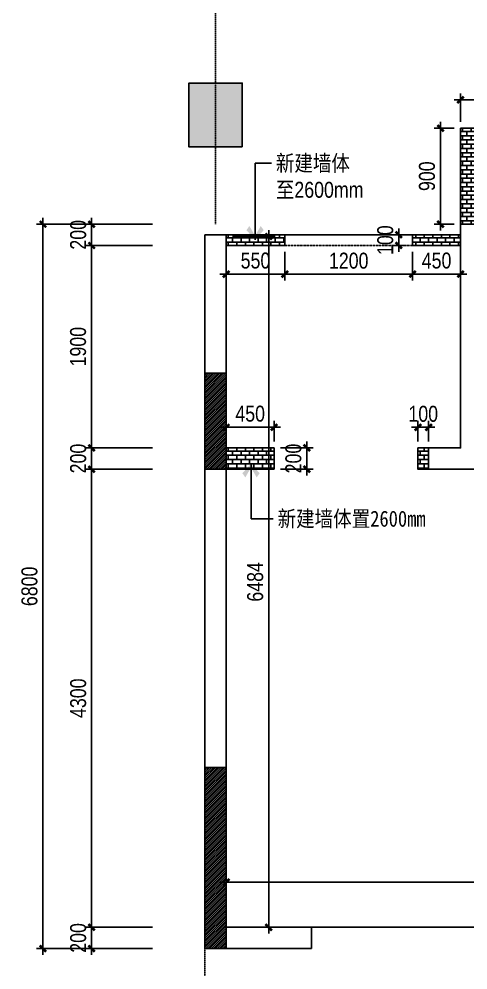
# Model space of a CAD drawing. Extents: x 160245 to 405305, y -111140 to 232735.
# Drawn here: x 330075 to 334290, y 45809 to 54735 of the extents above; entities that cross this region are included whole.
import ezdxf

# ---------------------------------------------------------------- set-up
doc = ezdxf.new("R2010")
doc.units = 0
doc.header["$LTSCALE"] = 10
doc.header["$MEASUREMENT"] = 0
doc.linetypes.add('DASH', pattern=[0.35, 0.25, -0.1])
doc.linetypes.add('HIDDEN', pattern=[0.375, 0.25, -0.125])
doc.layers.get('Defpoints').update_dxf_attribs({"color": 229})
for name, color, linetype in [('E 立面标注尺寸', 9, 'Continuous'), ('P-N wall 新建隔墙2', 241, 'Continuous'), ('P-O wall 原始墙体', 245, 'Continuous'), ('P-O wall 拆除墙体', 245, 'Continuous'), ('P-o 原建筑尺寸', 8, 'Continuous'), ('P-Stair 楼梯（原建筑设备）', 159, 'Continuous'), ('PUB_HATCH', 8, 'Continuous')]:
    doc.layers.add(name, color=color, linetype=linetype)
doc.styles.add('PDC DIM', font='PMingLiU-ExtB.ttf', dxfattribs={"width": 0.85})
doc.dimstyles.new('PDC-A2', dxfattribs={"dimscale": 0, "dimtxt": 2.5, "dimasz": 1, "dimexe": 1, "dimexo": 1, "dimgap": 0.7, "dimtad": 1, "dimdec": 0, "dimtxsty": 'PDC DIM', "dimblk": 'ARCHTICK', "dimcen": 1, "dimdle": 1, "dimclrd": 8, "dimclre": 8, "dimclrt": 9, "dimadec": 0, "dimazin": 0, "dimtfac": 1, "dimtdec": 0, "dimtix": 1, "dimtmove": 2, "dimatfit": 3, "dimldrblk": 'PDC A2 T R', "dimfxl": 10, "dimfxlon": 1, "dimarcsym": 0})
pattern_1 = [(45, (120904.559, 4e-12), (-8.8388348, 8.8388348), [])]

# ---------------------------------------------------------------- blocks, each defined once
blk = doc.blocks.new('_FZH')
blk.add_lwpolyline([(-0.5, -0.5), (0.5, -0.5), (0.5, 0.5), (-0.5, 0.5)], close=True)
at = {"layer": 'PUB_HATCH'}
blk.add_solid([(-0.5, -0.5), (0.5, -0.5), (-0.5, 0.5), (0.5, 0.5)], dxfattribs=at)
blk = doc.blocks.new('_ArchTick')
at = {"color": 0, "linetype": 'ByBlock', "const_width": 0.4}
blk.add_lwpolyline([(-0.5, -0.5), (0.5, 0.5)], dxfattribs=at)
blk = doc.blocks.new('*D1855')
at = {"layer": 'Defpoints', "color": 0, "transparency": 16777216}
for p in [(331387.4, 52809.4), (330756.7, 52609.4), (331387.4, 52609.4)]:
    blk.add_point(p, dxfattribs=at)
at = {"layer": 'P-o 原建筑尺寸', "color": 8, "lineweight": -2, "transparency": 16777216}
for p, q in [((330756.7, 52809.4), (330756.7, 52869.4)), ((331327.4, 52809.4), (330696.7, 52809.4)), ((330756.7, 52809.4), (330756.7, 52609.4)), ((331327.4, 52609.4), (330696.7, 52609.4)), ((330756.7, 52609.4), (330756.7, 52549.4))]:
    blk.add_line(p, q, dxfattribs=at)
at = {"layer": 'P-o 原建筑尺寸', "color": 8, "lineweight": -2, "transparency": 16777216, "xscale": 60, "yscale": 60, "zscale": 60}
for p, rotation in [((330756.7, 52809.4), 270), ((330756.7, 52609.4), 90)]:
    blk.add_blockref('_ArchTick', p, dxfattribs=dict(at, rotation=rotation))
at = {"layer": 'P-o 原建筑尺寸', "color": 9, "transparency": 16777216, "insert": (330631.1, 52709.4), "char_height": 150, "attachment_point": 5, "rotation": 90, "style": 'PDC DIM'}
blk.add_mtext('200', dxfattribs=at)
blk = doc.blocks.new('PDC A2 T R')
at = {"color": 0, "linetype": 'ByBlock'}
blk.add_line((0, 0), (-2, 0), dxfattribs=at)
for points in [[(-2.15, 0.89), (-1.49, 1.35), (-0.6, 0), (0, 0)], [(-2.15, -0.89), (-1.49, -1.35), (-0.6, 0), (0, 0)]]:
    blk.add_solid(points, dxfattribs=at)
blk = doc.blocks.new('*D1856')
at = {"layer": 'Defpoints', "color": 0, "transparency": 16777216}
for p in [(331387.4, 52609.4), (330756.7, 50709.4), (331387.4, 50709.4)]:
    blk.add_point(p, dxfattribs=at)
at = {"layer": 'P-o 原建筑尺寸', "color": 8, "lineweight": -2, "transparency": 16777216}
for p, q in [((330756.7, 52669.4), (330756.7, 50649.4)), ((331327.4, 52609.4), (330696.7, 52609.4)), ((331327.4, 50709.4), (330696.7, 50709.4))]:
    blk.add_line(p, q, dxfattribs=at)
at = {"layer": 'P-o 原建筑尺寸', "color": 8, "lineweight": -2, "transparency": 16777216, "xscale": 60, "yscale": 60, "zscale": 60}
for p, rotation in [((330756.7, 52609.4), 90), ((330756.7, 50709.4), 270)]:
    blk.add_blockref('_ArchTick', p, dxfattribs=dict(at, rotation=rotation))
at = {"layer": 'P-o 原建筑尺寸', "color": 9, "transparency": 16777216, "insert": (330630.2, 51659.4), "char_height": 150, "attachment_point": 5, "rotation": 90, "style": 'PDC DIM'}
blk.add_mtext('1900', dxfattribs=at)
blk = doc.blocks.new('*D1857')
at = {"layer": 'Defpoints', "color": 0, "transparency": 16777216}
for p in [(331387.4, 50709.4), (330756.7, 50509.4), (331387.4, 50509.4)]:
    blk.add_point(p, dxfattribs=at)
at = {"layer": 'P-o 原建筑尺寸', "color": 8, "lineweight": -2, "transparency": 16777216}
for p, q in [((331327.4, 50709.4), (330696.7, 50709.4)), ((330756.7, 50709.4), (330756.7, 50769.4)), ((330756.7, 50709.4), (330756.7, 50509.4)), ((331327.4, 50509.4), (330696.7, 50509.4)), ((330756.7, 50509.4), (330756.7, 50449.4))]:
    blk.add_line(p, q, dxfattribs=at)
at = {"layer": 'P-o 原建筑尺寸', "color": 8, "lineweight": -2, "transparency": 16777216, "xscale": 60, "yscale": 60, "zscale": 60}
for p, rotation in [((330756.7, 50709.4), 270), ((330756.7, 50509.4), 90)]:
    blk.add_blockref('_ArchTick', p, dxfattribs=dict(at, rotation=rotation))
at = {"layer": 'P-o 原建筑尺寸', "color": 9, "transparency": 16777216, "insert": (330631.1, 50609.4), "char_height": 150, "attachment_point": 5, "rotation": 90, "style": 'PDC DIM'}
blk.add_mtext('200', dxfattribs=at)
blk = doc.blocks.new('*D1858')
at = {"layer": 'Defpoints', "color": 0, "transparency": 16777216}
for p in [(331387.4, 50509.4), (330756.7, 46209.4), (331387.4, 46209.4)]:
    blk.add_point(p, dxfattribs=at)
at = {"layer": 'P-o 原建筑尺寸', "color": 8, "lineweight": -2, "transparency": 16777216}
for p, q in [((330756.7, 50569.4), (330756.7, 46149.4)), ((331327.4, 50509.4), (330696.7, 50509.4)), ((331327.4, 46209.4), (330696.7, 46209.4))]:
    blk.add_line(p, q, dxfattribs=at)
at = {"layer": 'P-o 原建筑尺寸', "color": 8, "lineweight": -2, "transparency": 16777216, "xscale": 60, "yscale": 60, "zscale": 60}
for p, rotation in [((330756.7, 50509.4), 90), ((330756.7, 46209.4), 270)]:
    blk.add_blockref('_ArchTick', p, dxfattribs=dict(at, rotation=rotation))
at = {"layer": 'P-o 原建筑尺寸', "color": 9, "transparency": 16777216, "insert": (330631.1, 48359.4), "char_height": 150, "attachment_point": 5, "rotation": 90, "style": 'PDC DIM'}
blk.add_mtext('4300', dxfattribs=at)
blk = doc.blocks.new('*D1859')
at = {"layer": 'Defpoints', "color": 0, "transparency": 16777216}
for p in [(331387.4, 46209.4), (330756.7, 46009.4), (331387.4, 46009.4)]:
    blk.add_point(p, dxfattribs=at)
at = {"layer": 'P-o 原建筑尺寸', "color": 8, "lineweight": -2, "transparency": 16777216}
for p, q in [((330756.7, 46209.4), (330756.7, 46269.4)), ((331327.4, 46209.4), (330696.7, 46209.4)), ((330756.7, 46209.4), (330756.7, 46009.4)), ((331327.4, 46009.4), (330696.7, 46009.4)), ((330756.7, 46009.4), (330756.7, 45949.4))]:
    blk.add_line(p, q, dxfattribs=at)
at = {"layer": 'P-o 原建筑尺寸', "color": 8, "lineweight": -2, "transparency": 16777216, "xscale": 60, "yscale": 60, "zscale": 60}
for p, rotation in [((330756.7, 46209.4), 270), ((330756.7, 46009.4), 90)]:
    blk.add_blockref('_ArchTick', p, dxfattribs=dict(at, rotation=rotation))
at = {"layer": 'P-o 原建筑尺寸', "color": 9, "transparency": 16777216, "insert": (330631.1, 46109.4), "char_height": 150, "attachment_point": 5, "rotation": 90, "style": 'PDC DIM'}
blk.add_mtext('200', dxfattribs=at)
blk = doc.blocks.new('*D1860')
at = {"layer": 'Defpoints', "color": 0, "transparency": 16777216}
for p in [(331387.4, 52809.4), (330300.2, 46009.4), (331387.4, 46009.4)]:
    blk.add_point(p, dxfattribs=at)
at = {"layer": 'P-o 原建筑尺寸', "color": 8, "lineweight": -2, "transparency": 16777216}
for p, q in [((330300.2, 52869.4), (330300.2, 45949.4)), ((330900.2, 52809.4), (330240.2, 52809.4)), ((330900.2, 46009.4), (330240.2, 46009.4))]:
    blk.add_line(p, q, dxfattribs=at)
at = {"layer": 'P-o 原建筑尺寸', "color": 8, "lineweight": -2, "transparency": 16777216, "xscale": 60, "yscale": 60, "zscale": 60}
for p, rotation in [((330300.2, 52809.4), 90), ((330300.2, 46009.4), 270)]:
    blk.add_blockref('_ArchTick', p, dxfattribs=dict(at, rotation=rotation))
at = {"layer": 'P-o 原建筑尺寸', "color": 9, "transparency": 16777216, "insert": (330173.7, 49409.4), "char_height": 150, "attachment_point": 5, "rotation": 90, "style": 'PDC DIM'}
blk.add_mtext('6800', dxfattribs=at)
blk = doc.blocks.new('*D2014')
at = {"layer": 'Defpoints', "color": 0, "transparency": 16777216}
for p in [(332470.2, 50902.7), (332020.2, 50709.4), (332470.2, 50709.4)]:
    blk.add_point(p, dxfattribs=at)
at = {"layer": 'P-N wall 新建隔墙2', "color": 8, "lineweight": -2, "transparency": 16777216}
for p, q in [((331960.2, 50902.7), (332530.2, 50902.7)), ((332020.2, 50769.4), (332020.2, 50962.7)), ((332470.2, 50769.4), (332470.2, 50962.7))]:
    blk.add_line(p, q, dxfattribs=at)
at = {"layer": 'P-N wall 新建隔墙2', "color": 8, "lineweight": -2, "transparency": 16777216, "xscale": 60, "yscale": 60, "zscale": 60, "rotation": 180}
blk.add_blockref('_ArchTick', (332020.2, 50902.7), dxfattribs=at)
at = {"layer": 'P-N wall 新建隔墙2', "color": 8, "lineweight": -2, "transparency": 16777216, "xscale": 60, "yscale": 60, "zscale": 60}
blk.add_blockref('_ArchTick', (332470.2, 50902.7), dxfattribs=at)
at = {"layer": 'P-N wall 新建隔墙2', "color": 9, "transparency": 16777216, "insert": (332245.2, 51029.7), "char_height": 150, "attachment_point": 5, "style": 'PDC DIM'}
blk.add_mtext('450', dxfattribs=at)
blk = doc.blocks.new('*D2015')
at = {"layer": 'Defpoints', "color": 0, "transparency": 16777216}
for p in [(333920.2, 50902.7), (333820.2, 50709.4), (333920.2, 50709.4)]:
    blk.add_point(p, dxfattribs=at)
at = {"layer": 'P-N wall 新建隔墙2', "color": 8, "lineweight": -2, "transparency": 16777216}
for p, q in [((333820.2, 50902.7), (333760.2, 50902.7)), ((333820.2, 50769.4), (333820.2, 50962.7)), ((333820.2, 50902.7), (333920.2, 50902.7)), ((333920.2, 50769.4), (333920.2, 50962.7)), ((333920.2, 50902.7), (333980.2, 50902.7))]:
    blk.add_line(p, q, dxfattribs=at)
at = {"layer": 'P-N wall 新建隔墙2', "color": 8, "lineweight": -2, "transparency": 16777216, "xscale": 60, "yscale": 60, "zscale": 60}
blk.add_blockref('_ArchTick', (333820.2, 50902.7), dxfattribs=at)
at = {"layer": 'P-N wall 新建隔墙2', "color": 8, "lineweight": -2, "transparency": 16777216, "xscale": 60, "yscale": 60, "zscale": 60, "rotation": 180}
blk.add_blockref('_ArchTick', (333920.2, 50902.7), dxfattribs=at)
at = {"layer": 'P-N wall 新建隔墙2', "color": 9, "transparency": 16777216, "insert": (333870.2, 51028.2), "char_height": 150, "attachment_point": 5, "style": 'PDC DIM'}
blk.add_mtext('100', dxfattribs=at)
blk = doc.blocks.new('*D2016')
at = {"layer": 'Defpoints', "color": 0, "transparency": 16777216}
for p in [(332470.2, 50709.4), (332776.8, 50709.4), (332470.2, 50509.4)]:
    blk.add_point(p, dxfattribs=at)
at = {"layer": 'P-N wall 新建隔墙2', "color": 8, "lineweight": -2, "transparency": 16777216}
for p, q in [((332530.2, 50709.4), (332836.8, 50709.4)), ((332776.8, 50709.4), (332776.8, 50769.4)), ((332776.8, 50509.4), (332776.8, 50709.4)), ((332530.2, 50509.4), (332836.8, 50509.4)), ((332776.8, 50509.4), (332776.8, 50449.4))]:
    blk.add_line(p, q, dxfattribs=at)
at = {"layer": 'P-N wall 新建隔墙2', "color": 8, "lineweight": -2, "transparency": 16777216, "xscale": 60, "yscale": 60, "zscale": 60}
for p, rotation in [((332776.8, 50709.4), 270), ((332776.8, 50509.4), 90)]:
    blk.add_blockref('_ArchTick', p, dxfattribs=dict(at, rotation=rotation))
at = {"layer": 'P-N wall 新建隔墙2', "color": 9, "transparency": 16777216, "insert": (332651.3, 50609.4), "char_height": 150, "attachment_point": 5, "rotation": 90, "style": 'PDC DIM'}
blk.add_mtext('200', dxfattribs=at)
blk = doc.blocks.new('*D2017')
at = {"layer": 'Defpoints', "color": 0, "transparency": 16777216}
for p in [(332020.2, 52609.4), (332570.2, 52609.4), (332570.2, 52340.2)]:
    blk.add_point(p, dxfattribs=at)
at = {"layer": 'P-N wall 新建隔墙2', "color": 8, "lineweight": -2, "transparency": 16777216}
for p, q in [((332020.2, 52549.4), (332020.2, 52280.2)), ((332570.2, 52549.4), (332570.2, 52280.2)), ((331960.2, 52340.2), (332630.2, 52340.2))]:
    blk.add_line(p, q, dxfattribs=at)
at = {"layer": 'P-N wall 新建隔墙2', "color": 8, "lineweight": -2, "transparency": 16777216, "xscale": 60, "yscale": 60, "zscale": 60, "rotation": 180}
blk.add_blockref('_ArchTick', (332020.2, 52340.2), dxfattribs=at)
at = {"layer": 'P-N wall 新建隔墙2', "color": 8, "lineweight": -2, "transparency": 16777216, "xscale": 60, "yscale": 60, "zscale": 60}
blk.add_blockref('_ArchTick', (332570.2, 52340.2), dxfattribs=at)
at = {"layer": 'P-N wall 新建隔墙2', "color": 9, "transparency": 16777216, "insert": (332295.2, 52467.1), "char_height": 150, "attachment_point": 5, "style": 'PDC DIM'}
blk.add_mtext('550', dxfattribs=at)
blk = doc.blocks.new('*D2018')
at = {"layer": 'Defpoints', "color": 0, "transparency": 16777216}
for p in [(332570.2, 52609.4), (333770.2, 52609.4), (333770.2, 52340.2)]:
    blk.add_point(p, dxfattribs=at)
at = {"layer": 'P-N wall 新建隔墙2', "color": 8, "lineweight": -2, "transparency": 16777216}
for p, q in [((332570.2, 52549.4), (332570.2, 52280.2)), ((333770.2, 52549.4), (333770.2, 52280.2)), ((332510.2, 52340.2), (333830.2, 52340.2))]:
    blk.add_line(p, q, dxfattribs=at)
at = {"layer": 'P-N wall 新建隔墙2', "color": 8, "lineweight": -2, "transparency": 16777216, "xscale": 60, "yscale": 60, "zscale": 60, "rotation": 180}
blk.add_blockref('_ArchTick', (332570.2, 52340.2), dxfattribs=at)
at = {"layer": 'P-N wall 新建隔墙2', "color": 8, "lineweight": -2, "transparency": 16777216, "xscale": 60, "yscale": 60, "zscale": 60}
blk.add_blockref('_ArchTick', (333770.2, 52340.2), dxfattribs=at)
at = {"layer": 'P-N wall 新建隔墙2', "color": 9, "transparency": 16777216, "insert": (333170.2, 52465.7), "char_height": 150, "attachment_point": 5, "style": 'PDC DIM'}
blk.add_mtext('1200', dxfattribs=at)
blk = doc.blocks.new('*D2019')
at = {"layer": 'Defpoints', "color": 0, "transparency": 16777216}
for p in [(333770.2, 52609.4), (334220.2, 52609.4), (334220.2, 52340.2)]:
    blk.add_point(p, dxfattribs=at)
at = {"layer": 'P-N wall 新建隔墙2', "color": 8, "lineweight": -2, "transparency": 16777216}
for p, q in [((333770.2, 52549.4), (333770.2, 52280.2)), ((334220.2, 52549.4), (334220.2, 52280.2)), ((333710.2, 52340.2), (334280.2, 52340.2))]:
    blk.add_line(p, q, dxfattribs=at)
at = {"layer": 'P-N wall 新建隔墙2', "color": 8, "lineweight": -2, "transparency": 16777216, "xscale": 60, "yscale": 60, "zscale": 60, "rotation": 180}
blk.add_blockref('_ArchTick', (333770.2, 52340.2), dxfattribs=at)
at = {"layer": 'P-N wall 新建隔墙2', "color": 8, "lineweight": -2, "transparency": 16777216, "xscale": 60, "yscale": 60, "zscale": 60}
blk.add_blockref('_ArchTick', (334220.2, 52340.2), dxfattribs=at)
at = {"layer": 'P-N wall 新建隔墙2', "color": 9, "transparency": 16777216, "insert": (333995.2, 52467.1), "char_height": 150, "attachment_point": 5, "style": 'PDC DIM'}
blk.add_mtext('450', dxfattribs=at)
blk = doc.blocks.new('*D2020')
at = {"layer": 'Defpoints', "color": 0, "transparency": 16777216}
for p in [(333639.4, 52709.4), (333770.2, 52709.4), (333770.2, 52609.4)]:
    blk.add_point(p, dxfattribs=at)
at = {"layer": 'P-N wall 新建隔墙2', "color": 8, "lineweight": -2, "transparency": 16777216}
for p, q in [((333639.4, 52709.4), (333639.4, 52769.4)), ((333710.2, 52709.4), (333579.4, 52709.4)), ((333639.4, 52609.4), (333639.4, 52709.4)), ((333710.2, 52609.4), (333579.4, 52609.4)), ((333639.4, 52609.4), (333639.4, 52549.4))]:
    blk.add_line(p, q, dxfattribs=at)
at = {"layer": 'P-N wall 新建隔墙2', "color": 8, "lineweight": -2, "transparency": 16777216, "xscale": 60, "yscale": 60, "zscale": 60}
for p, rotation in [((333639.4, 52709.4), 270), ((333639.4, 52609.4), 90)]:
    blk.add_blockref('_ArchTick', p, dxfattribs=dict(at, rotation=rotation))
at = {"layer": 'P-N wall 新建隔墙2', "color": 9, "transparency": 16777216, "insert": (333513.9, 52659.4), "char_height": 150, "attachment_point": 5, "rotation": 90, "style": 'PDC DIM'}
blk.add_mtext('100', dxfattribs=at)
blk = doc.blocks.new('*D2021')
at = {"layer": 'Defpoints', "color": 0, "transparency": 16777216}
for p in [(334031.8, 53709.4), (334220.2, 53709.4), (334220.2, 52809.4)]:
    blk.add_point(p, dxfattribs=at)
at = {"layer": 'P-N wall 新建隔墙2', "color": 8, "lineweight": -2, "transparency": 16777216}
for p, q in [((334031.8, 52749.4), (334031.8, 53769.4)), ((334160.2, 53709.4), (333971.8, 53709.4)), ((334160.2, 52809.4), (333971.8, 52809.4))]:
    blk.add_line(p, q, dxfattribs=at)
at = {"layer": 'P-N wall 新建隔墙2', "color": 8, "lineweight": -2, "transparency": 16777216, "xscale": 60, "yscale": 60, "zscale": 60}
for p, rotation in [((334031.8, 53709.4), 90), ((334031.8, 52809.4), 270)]:
    blk.add_blockref('_ArchTick', p, dxfattribs=dict(at, rotation=rotation))
at = {"layer": 'P-N wall 新建隔墙2', "color": 9, "transparency": 16777216, "insert": (333905.4, 53259.4), "char_height": 150, "attachment_point": 5, "rotation": 90, "style": 'PDC DIM'}
blk.add_mtext('900', dxfattribs=at)
blk = doc.blocks.new('*D2022')
at = {"layer": 'Defpoints', "color": 0, "transparency": 16777216}
for p in [(337920.2, 53976.4), (334220.2, 53709.4), (337920.2, 53709.4)]:
    blk.add_point(p, dxfattribs=at)
at = {"layer": 'P-N wall 新建隔墙2', "color": 8, "lineweight": -2, "transparency": 16777216}
for p, q in [((334220.2, 53769.4), (334220.2, 54036.4)), ((337920.2, 53769.4), (337920.2, 54036.4)), ((334160.2, 53976.4), (337980.2, 53976.4))]:
    blk.add_line(p, q, dxfattribs=at)
at = {"layer": 'P-N wall 新建隔墙2', "color": 8, "lineweight": -2, "transparency": 16777216, "xscale": 60, "yscale": 60, "zscale": 60, "rotation": 180}
blk.add_blockref('_ArchTick', (334220.2, 53976.4), dxfattribs=at)
at = {"layer": 'P-N wall 新建隔墙2', "color": 8, "lineweight": -2, "transparency": 16777216, "xscale": 60, "yscale": 60, "zscale": 60}
blk.add_blockref('_ArchTick', (337920.2, 53976.4), dxfattribs=at)
at = {"layer": 'P-N wall 新建隔墙2', "color": 9, "transparency": 16777216, "insert": (336070.2, 54101.9), "char_height": 150, "attachment_point": 5, "style": 'PDC DIM'}
blk.add_mtext('3700', dxfattribs=at)
blk = doc.blocks.new('*D2262')
at = {"layer": 'Defpoints', "color": 0, "transparency": 16777216}
for p in [(332020.2, 46633.3), (332020.2, 46209.4), (339620.2, 46209.4)]:
    blk.add_point(p, dxfattribs=at)
at = {"layer": 'P-O wall 拆除墙体', "color": 8, "lineweight": -2, "transparency": 16777216}
for p, q in [((332020.2, 46269.4), (332020.2, 46693.3)), ((339620.2, 46269.4), (339620.2, 46693.3)), ((339680.2, 46633.3), (331960.2, 46633.3))]:
    blk.add_line(p, q, dxfattribs=at)
at = {"layer": 'P-O wall 拆除墙体', "color": 8, "lineweight": -2, "transparency": 16777216, "xscale": 60, "yscale": 60, "zscale": 60, "rotation": 180}
blk.add_blockref('_ArchTick', (332020.2, 46633.3), dxfattribs=at)
at = {"layer": 'P-O wall 拆除墙体', "color": 8, "lineweight": -2, "transparency": 16777216, "xscale": 60, "yscale": 60, "zscale": 60}
blk.add_blockref('_ArchTick', (339620.2, 46633.3), dxfattribs=at)
at = {"layer": 'P-O wall 拆除墙体', "color": 9, "transparency": 16777216, "insert": (335820.2, 46759.8), "char_height": 150, "attachment_point": 5, "style": 'PDC DIM'}
blk.add_mtext('7600', dxfattribs=at)
blk = doc.blocks.new('*D2263')
at = {"layer": 'Defpoints', "color": 0, "transparency": 16777216}
for p in [(332020.2, 52693.5), (332020.2, 46209.4), (332419.1, 46209.4)]:
    blk.add_point(p, dxfattribs=at)
at = {"layer": 'E 立面标注尺寸', "color": 8, "lineweight": -2, "transparency": 16777216}
for p, q in [((332080.2, 52693.5), (332479.1, 52693.5)), ((332419.1, 52753.5), (332419.1, 46149.4)), ((332080.2, 46209.4), (332479.1, 46209.4))]:
    blk.add_line(p, q, dxfattribs=at)
at = {"layer": 'E 立面标注尺寸', "color": 8, "lineweight": -2, "transparency": 16777216, "xscale": 60, "yscale": 60, "zscale": 60}
for p, rotation in [((332419.1, 52693.5), 90), ((332419.1, 46209.4), 270)]:
    blk.add_blockref('_ArchTick', p, dxfattribs=dict(at, rotation=rotation))
at = {"layer": 'E 立面标注尺寸', "color": 9, "transparency": 16777216, "insert": (332292.7, 49451.4), "char_height": 150, "attachment_point": 5, "rotation": 90, "style": 'PDC DIM'}
blk.add_mtext('6484', dxfattribs=at)

msp = doc.modelspace()

# ---------------------------------------------------------------- hatches: boundary and pattern name
at = {"layer": 'P-N wall 新建隔墙2'}
h = msp.add_hatch(dxfattribs=at)
h.set_pattern_fill('AR-B816', color=250, scale=5)
h.paths.add_polyline_path([(334420.2, 52809.4), (334220.2, 52809.4), (334220.2, 53709.4), (337920.2, 53709.4), (337920.2, 52809.4), (337720.2, 52809.4), (337720.2, 53509.4), (334420.2, 53509.4)])
h = msp.add_hatch(dxfattribs=at)
h.set_pattern_fill('AR-B816', color=250, scale=5)
h.paths.add_polyline_path([(332570.2, 52609.4), (332020.2, 52609.4), (332020.2, 52709.4), (332570.2, 52709.4)])
h = msp.add_hatch(dxfattribs=at)
h.set_pattern_fill('AR-B816', color=250, scale=5)
h.paths.add_polyline_path([(334220.2, 52609.4), (333770.2, 52609.4), (333770.2, 52709.4), (334220.2, 52709.4)])
h = msp.add_hatch(dxfattribs=at)
h.set_pattern_fill('AR-B816', color=250, scale=5)
h.paths.add_polyline_path([(332470.2, 50509.4), (332020.2, 50509.4), (332020.2, 50709.4), (332470.2, 50709.4)])
h = msp.add_hatch(dxfattribs=at)
h.set_pattern_fill('AR-B816', color=250, scale=5)
h.paths.add_polyline_path([(333920.2, 50709.4), (333820.2, 50709.4), (333820.2, 50509.4), (333920.2, 50509.4)])
at = {"layer": 'P-O wall 原始墙体'}
h = msp.add_hatch(dxfattribs=at)
h.set_pattern_fill('ANSI31', color=256, scale=100, style=0)
h.set_pattern_definition(pattern_1)
h.paths.add_polyline_path([(332020.2, 51409.4), (332020.2, 50509.4), (331820.2, 50509.4), (331820.2, 51409.4)])
h = msp.add_hatch(dxfattribs=at)
h.set_pattern_fill('ANSI31', color=256, scale=100, style=0)
h.set_pattern_definition(pattern_1)
h.paths.add_polyline_path([(332020.2, 47709.4), (332020.2, 46009.4), (331820.2, 46009.4), (331820.2, 47709.4)])

# ---------------------------------------------------------------- linework, layer by layer
at = {"layer": 'P-N wall 新建隔墙2'}
msp.add_lwpolyline([(334420.2, 52809.4), (334220.2, 52809.4), (334220.2, 53709.4), (337920.2, 53709.4), (337920.2, 52809.4), (337720.2, 52809.4), (337720.2, 53509.4), (334420.2, 53509.4), (334420.2, 52809.4)], dxfattribs=at)
for points in [[(332570.2, 52609.4), (332020.2, 52609.4), (332020.2, 52709.4), (332570.2, 52709.4)], [(334220.2, 52609.4), (333770.2, 52609.4), (333770.2, 52709.4), (334220.2, 52709.4)], [(332470.2, 50509.4), (332020.2, 50509.4), (332020.2, 50709.4), (332470.2, 50709.4)], [(333920.2, 50709.4), (333820.2, 50709.4), (333820.2, 50509.4), (333920.2, 50509.4)]]:
    msp.add_lwpolyline(points, close=True, dxfattribs=at)
at = {"layer": 'P-N wall 新建隔墙2', "linetype": 'DASH'}
msp.add_lwpolyline([(332570.2, 52609.4), (333770.2, 52609.4), (333770.2, 52709.4), (332570.2, 52709.4)], close=True, dxfattribs=at)
at = {"layer": 'P-O wall 原始墙体'}
for p, q in [((334220.2, 52809.4), (334220.2, 50709.4)), ((334420.2, 52809.4), (334220.2, 52809.4)), ((331820.2, 52709.4), (331820.2, 51409.4)), ((331820.2, 52709.4), (332020.2, 52709.4)), ((332020.2, 52709.4), (332020.2, 51409.4)), ((331820.2, 51409.4), (331820.2, 50509.4)), ((331820.2, 51409.4), (332020.2, 51409.4)), ((332020.2, 51409.4), (332020.2, 50509.4)), ((333920.2, 50709.4), (333920.2, 50509.4)), ((334220.2, 50709.4), (333920.2, 50709.4)), ((331820.2, 50509.4), (332020.2, 50509.4)), ((331820.2, 50509.4), (331820.2, 47709.4)), ((332020.2, 50509.4), (332020.2, 47709.4)), ((333920.2, 50509.4), (334420.2, 50509.4)), ((331820.2, 47709.4), (331820.2, 46009.4)), ((331820.2, 47709.4), (332020.2, 47709.4)), ((332020.2, 47709.4), (332020.2, 46009.4)), ((332820.2, 46209.4), (332020.2, 46209.4)), ((332820.2, 46209.4), (332820.2, 46009.4)), ((331820.2, 46009.4), (332020.2, 46009.4)), ((332820.2, 46009.4), (332020.2, 46009.4))]:
    msp.add_line(p, q, dxfattribs=at)
for points in [[(332020.2, 51409.4), (331820.2, 51409.4), (331820.2, 50509.4), (332020.2, 50509.4)], [(331820.2, 46009.4), (331820.2, 47709.4), (332020.2, 47709.4), (332020.2, 46009.4), (331820.2, 46009.4)]]:
    msp.add_lwpolyline(points, close=True, dxfattribs=at)
at = {"layer": 'P-O wall 拆除墙体'}
msp.add_lwpolyline([(339620.2, 46209.4), (332020.2, 46209.4), (332020.2, 52709.4), (334220.2, 52709.4), (334220.2, 50709.4), (333920.2, 50709.4), (333920.2, 50509.4), (334220.2, 50509.4), (339620.2, 50509.4)], close=True, dxfattribs=at)
at = {"layer": 'P-Stair 楼梯（原建筑设备）', "linetype": 'HIDDEN'}
msp.add_line((331820.2, 46009.4), (331820.2, 42879.2), dxfattribs=at)
for points in [[(339720.2, 52809.4), (339720.2, 56709.4), (333620.2, 56709.4), (333620.2, 55209.4), (331920.2, 55209.4), (331920.2, 52809.4)], [(334220.2, 52809.4), (334220.2, 53709.4), (337920.2, 53709.4), (337920.2, 52809.4)]]:
    msp.add_lwpolyline(points, dxfattribs=at)

# ---------------------------------------------------------------- block references
at = {"layer": 'P-O wall 原始墙体', "extrusion": (0, 0, -1), "xscale": 500, "yscale": 600, "zscale": -600}
msp.add_blockref('_FZH', (-331920.2, 53834.4), dxfattribs=at)

# ---------------------------------------------------------------- texts
at = {"layer": 'P-N wall 新建隔墙2', "color": 9, "char_height": 150, "attachment_point": 1, "style": 'PDC DIM'}
for s, insert in [('{\\fPMingLiU|b0|i0|c136|p18;新建墙体\\fPMingLiU|b0|i0|c134|p18;\\P至2600mm}', (332486.3, 53457.1)), ('{\\fSimSun|b0|i0|c134|p2;新建墙体置2600mm}', (332502.6, 50119.7))]:
    msp.add_mtext(s, dxfattribs=dict(at, insert=insert))

# ---------------------------------------------------------------- dimensions: what is measured, and where the dimension line sits
at = {"layer": 'E 立面标注尺寸'}
dim = msp.add_linear_dim(base=(332419.1, 46209.4), p1=(332020.2, 52693.5), p2=(332020.2, 46209.4), angle=90, dimstyle='PDC-A2', override={"dimscale": 60}, dxfattribs=at)
dim.commit()
dim.dimension.update_dxf_attribs({"geometry": '*D2263', "text_midpoint": (332292.7, 49451.4)})
at = {"layer": 'P-N wall 新建隔墙2'}
for base, p1, p2, picture, middle in [((337920.2, 53976.4), (334220.2, 53709.4), (337920.2, 53709.4), '*D2022', (336070.2, 54101.9)), ((332570.2, 52340.2), (332020.2, 52609.4), (332570.2, 52609.4), '*D2017', (332295.2, 52467.1)), ((333770.2, 52340.2), (332570.2, 52609.4), (333770.2, 52609.4), '*D2018', (333170.2, 52465.7)), ((334220.2, 52340.2), (333770.2, 52609.4), (334220.2, 52609.4), '*D2019', (333995.2, 52467.1)), ((332470.2, 50902.7), (332020.2, 50709.4), (332470.2, 50709.4), '*D2014', (332245.2, 51029.7)), ((333920.2, 50902.7), (333820.2, 50709.4), (333920.2, 50709.4), '*D2015', (333870.2, 51028.2))]:
    dim = msp.add_linear_dim(base=base, p1=p1, p2=p2, dimstyle='PDC-A2', override={"dimscale": 60}, dxfattribs=at)
    dim.commit()
    dim.dimension.update_dxf_attribs({"geometry": picture, "text_midpoint": middle})
for base, p1, p2, picture, middle in [((334031.8, 53709.4), (334220.2, 52809.4), (334220.2, 53709.4), '*D2021', (333905.4, 53259.4)), ((333639.4, 52709.4), (333770.2, 52609.4), (333770.2, 52709.4), '*D2020', (333513.9, 52659.4)), ((332776.8, 50709.4), (332470.2, 50509.4), (332470.2, 50709.4), '*D2016', (332651.3, 50609.4))]:
    dim = msp.add_linear_dim(base=base, p1=p1, p2=p2, angle=90, dimstyle='PDC-A2', override={"dimscale": 60}, dxfattribs=at)
    dim.commit()
    dim.dimension.update_dxf_attribs({"geometry": picture, "text_midpoint": middle})
at = {"layer": 'P-O wall 拆除墙体'}
dim = msp.add_linear_dim(base=(332020.2, 46633.3), p1=(339620.2, 46209.4), p2=(332020.2, 46209.4), dimstyle='PDC-A2', override={"dimscale": 60}, dxfattribs=at)
dim.commit()
dim.dimension.update_dxf_attribs({"geometry": '*D2262', "text_midpoint": (335820.2, 46759.8)})
at = {"layer": 'P-o 原建筑尺寸'}
for base, p1, p2, picture, middle in [((330300.2, 46009.4), (331387.4, 52809.4), (331387.4, 46009.4), '*D1860', (330173.7, 49409.4)), ((330756.7, 52609.4), (331387.4, 52809.4), (331387.4, 52609.4), '*D1855', (330631.1, 52709.4)), ((330756.7, 50709.4), (331387.4, 52609.4), (331387.4, 50709.4), '*D1856', (330630.2, 51659.4)), ((330756.7, 50509.4), (331387.4, 50709.4), (331387.4, 50509.4), '*D1857', (330631.1, 50609.4)), ((330756.7, 46209.4), (331387.4, 50509.4), (331387.4, 46209.4), '*D1858', (330631.1, 48359.4)), ((330756.7, 46009.4), (331387.4, 46209.4), (331387.4, 46009.4), '*D1859', (330631.1, 46109.4))]:
    dim = msp.add_linear_dim(base=base, p1=p1, p2=p2, angle=90, dimstyle='PDC-A2', override={"dimscale": 60}, dxfattribs=at)
    dim.commit()
    dim.dimension.update_dxf_attribs({"geometry": picture, "text_midpoint": middle})

# ---------------------------------------------------------------- leaders
at = {"layer": 'P-N wall 新建隔墙2', "annotation_type": 0, "has_hookline": 1, "hookline_direction": 0}
for points, text_width in [([(332291.3, 52663.4), (332291.3, 53382.1), (332444.3, 53382.1)], 975.2), ([(332253.2, 50560.9), (332253.2, 50044.7), (332460.6, 50044.7)], 1450.2)]:
    msp.add_leader(points, dimstyle='PDC-A2', override={"dimscale": 60, "dimtad": 0}, dxfattribs=dict(at, text_width=text_width))

doc.saveas('drawing.dxf')
